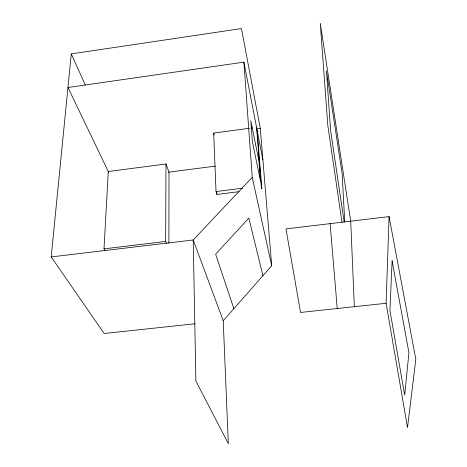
<?xml version="1.0" encoding="UTF-8"?>
<svg xmlns="http://www.w3.org/2000/svg" width="467" height="467" viewBox="0 0 467 467"><rect width="100%" height="100%" fill="white"/><g stroke="black" fill="none" stroke-linecap="round" stroke-linejoin="round"><path stroke-width="0.7" d="M168.891 243.167L168.996 172.125L165.978 163.97L108.286 171.523L103.989 248.841L105.028 250.668M166.462 243.336L165.657 241.462L165.978 163.97M386.116 303.276L389.069 216.6L285.962 228.906L300.555 312.452L386.116 303.276L407.51 427.62L415.811 359.31L389.069 216.6M195.078 323.759L104.141 333.508L51.189 256.926L71.282 53.903L241.462 28.563L260.282 128.431L271.706 265.735L223.226 320.741L228.316 443.65L195.889 381.066L193.21 239.98L252.244 177.349L243.897 62.152L67.96 87.498L108.642 172.27M238.999 191.668L216.869 194.447L216.023 191.558L213.693 133.066L249.413 128.262M250.843 128.069L252.273 127.882M256.669 128.915L260.282 128.431M168.389 172.206L215.287 166.124M216.023 191.558L242.577 188.213M103.989 248.841L165.657 241.462M51.189 256.926L193.21 239.98L223.226 320.741M71.282 53.903L85.333 85.082M233.879 308.652L215.631 254.171L248.835 218.124L262.933 275.693M213.693 133.066L214.184 134.893M252.244 177.349L271.706 265.735M243.897 62.152L262.903 159.953M344.156 221.994L330.63 130.737L326.445 70.873L342.124 173.496L344.757 221.971M341.978 222.228L327.828 125.5L320.269 23.35L350.705 221.177L354.33 306.685M330.105 223.635L337.238 308.518M257.159 130.398L261.841 188.802L261.234 185.866L256.558 127.304M216.787 192.287L216.869 194.447M392.117 260.872L389.933 310.485L404.667 395.123L408.934 352.76L392.117 260.872M260.528 181.178L252.367 141.647L250.802 120.76L258.922 160.987L260.528 181.178"/></g></svg>
